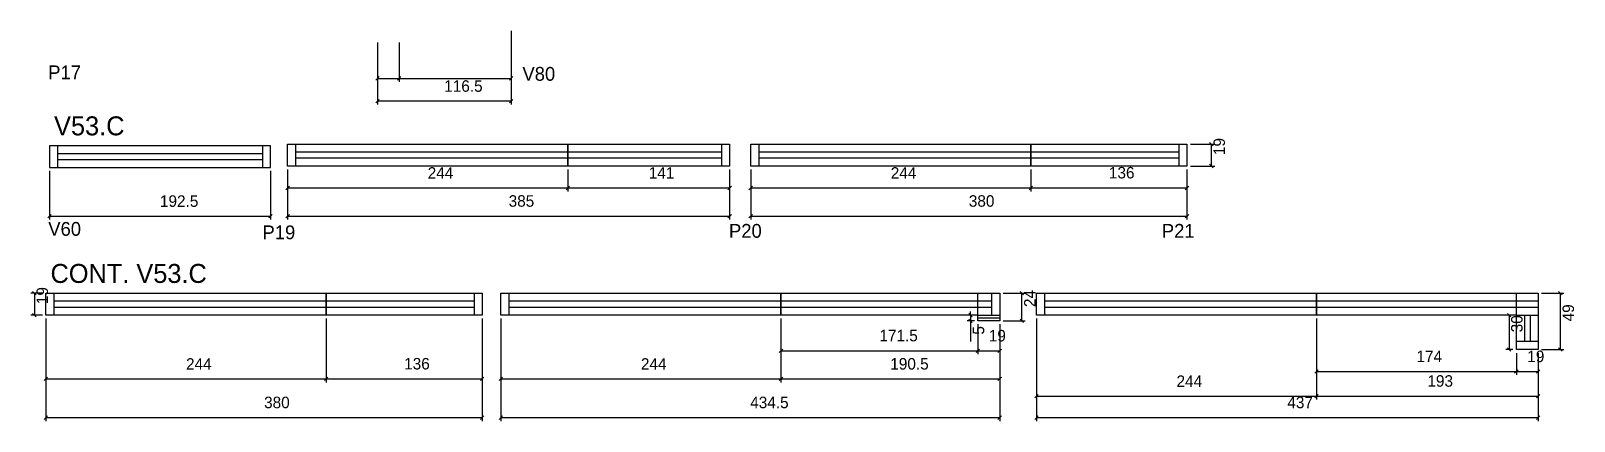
# Model space of a CAD drawing. Header units: metres. Extents: x 4064 to 5408, y 972 to 1312.
import ezdxf

# ---------------------------------------------------------------- set-up
doc = ezdxf.new("R2010")
doc.units = ezdxf.units.M
for name, color, linetype in [('5', 7, 'Continuous'), ('COTA', 7, 'Continuous'), ('NOMENCLATURA', 7, 'Continuous'), ('Painéis', 7, 'Continuous'), ('SARR_2.2x7', 7, 'Continuous'), ('SARR_EDITAR', 7, 'Continuous')]:
    doc.layers.add(name, color=color, linetype=linetype)

msp = doc.modelspace()

# ---------------------------------------------------------------- linework, layer by layer
at = {"layer": 'COTA', "color": 4, "lineweight": 25}
for p, q in [((4482.1, 1311.7), (4482.1, 1247.6)), ((4365.6, 1301.7), (4365.6, 1247.6)), ((4482.1, 1250.6), (4365.6, 1250.6)), ((4080, 1189.8), (4080, 1147.5)), ((4272.5, 1189.8), (4272.5, 1147.5)), ((4287.4, 1191.1), (4287.4, 1172)), ((4287.4, 1191.1), (4287.4, 1147.5)), ((4531.4, 1191.1), (4531.4, 1172)), ((4531.4, 1191.1), (4531.4, 1172)), ((4672.4, 1191.1), (4672.4, 1172)), ((4672.4, 1191.1), (4672.4, 1147.5)), ((4690.7, 1191.1), (4690.7, 1172)), ((4690.7, 1191.1), (4690.7, 1147.5)), ((4934.7, 1191.1), (4934.7, 1172)), ((4934.7, 1191.1), (4934.7, 1172)), ((5070.7, 1191.1), (5070.7, 1172)), ((5070.7, 1191.1), (5070.7, 1147.5)), ((4287.4, 1175), (4531.4, 1175)), ((4531.4, 1175), (4672.4, 1175)), ((4690.7, 1175), (4934.7, 1175)), ((4934.7, 1175), (5070.7, 1175)), ((4080, 1150.5), (4272.5, 1150.5)), ((4287.4, 1150.5), (4672.4, 1150.5)), ((4690.7, 1150.5), (5070.7, 1150.5)), ((4076.9, 1061.4), (4076.9, 1005.9)), ((4076.9, 1061.4), (4076.9, 972.2)), ((4320.9, 1061.4), (4320.9, 1005.9)), ((4320.9, 1061.4), (4320.9, 1005.9)), ((4456.9, 1061.4), (4456.9, 1005.9)), ((4456.9, 1061.4), (4456.9, 972.2)), ((4473.1, 1061.4), (4473.1, 1005.9)), ((4473.1, 1061.4), (4473.1, 972.2)), ((4717.1, 1061.4), (4717.1, 1005.9)), ((4717.1, 1061.4), (4717.1, 1030.4)), ((4888.6, 1056.4), (4888.6, 1030.4)), ((4907.6, 1056.4), (4907.6, 972.2)), ((4939.6, 1061.4), (4939.6, 990.9)), ((4939.6, 1061.4), (4939.6, 972.2)), ((5183.6, 1061.4), (5183.6, 990.9)), ((5183.6, 1061.4), (5183.6, 1012.4)), ((4717.1, 1033.4), (4888.6, 1033.4)), ((5357.6, 1031.4), (5357.6, 1012.4)), ((5376.6, 1031.4), (5376.6, 972.2)), ((4076.9, 1008.9), (4320.9, 1008.9)), ((4320.9, 1008.9), (4456.9, 1008.9)), ((4473.1, 1008.9), (4717.1, 1008.9)), ((5183.6, 1015.4), (5357.6, 1015.4)), ((4939.6, 993.9), (5183.6, 993.9)), ((4076.9, 975.2), (4456.9, 975.2)), ((4473.1, 975.2), (4907.6, 975.2)), ((4939.6, 975.2), (5376.6, 975.2))]:
    msp.add_line(p, q, dxfattribs=at)
at = {"layer": 'COTA', "color": 0, "lineweight": 25}
for p, q in [((4367.1, 1252.1), (4364.1, 1249.1)), ((4480.6, 1249.1), (4483.6, 1252.1)), ((4288.9, 1176.5), (4285.9, 1173.5)), ((4529.9, 1173.5), (4532.9, 1176.5)), ((4532.9, 1176.5), (4529.9, 1173.5)), ((4670.9, 1173.5), (4673.9, 1176.5)), ((4692.2, 1176.5), (4689.2, 1173.5)), ((4933.2, 1173.5), (4936.2, 1176.5)), ((4936.2, 1176.5), (4933.2, 1173.5)), ((5069.2, 1173.5), (5072.2, 1176.5)), ((4081.5, 1152), (4078.5, 1149)), ((4271, 1149), (4274, 1152)), ((4288.9, 1152), (4285.9, 1149)), ((4670.9, 1149), (4673.9, 1152)), ((4692.2, 1152), (4689.2, 1149)), ((5069.2, 1149), (5072.2, 1152)), ((4718.6, 1034.9), (4715.6, 1031.9)), ((4887.1, 1031.9), (4890.1, 1034.9)), ((4078.4, 1010.4), (4075.4, 1007.4)), ((4319.4, 1007.4), (4322.4, 1010.4)), ((4322.4, 1010.4), (4319.4, 1007.4)), ((4455.4, 1007.4), (4458.4, 1010.4)), ((4474.6, 1010.4), (4471.6, 1007.4)), ((4715.6, 1007.4), (4718.6, 1010.4)), ((5185.1, 1016.9), (5182.1, 1013.9)), ((5356.1, 1013.9), (5359.1, 1016.9)), ((4941.1, 995.4), (4938.1, 992.4)), ((5182.1, 992.4), (5185.1, 995.4)), ((4078.4, 976.7), (4075.4, 973.7)), ((4455.4, 973.7), (4458.4, 976.7)), ((4474.6, 976.7), (4471.6, 973.7)), ((4906.1, 973.7), (4909.1, 976.7)), ((4941.1, 976.7), (4938.1, 973.7)), ((5375.1, 973.7), (5378.1, 976.7))]:
    msp.add_line(p, q, dxfattribs=at)
at = {"layer": 'Painéis', "color": 4, "lineweight": 25}
for p, q in [((4482.1, 1311.7), (4482.1, 1267.4)), ((4365.6, 1301.7), (4365.6, 1267.4)), ((4384.6, 1301.7), (4384.6, 1267.4)), ((4384.6, 1301.7), (4384.6, 1267.4)), ((4365.6, 1270.4), (4384.6, 1270.4)), ((4384.6, 1270.4), (4482.1, 1270.4)), ((5073.7, 1213.1), (5094.9, 1213.1)), ((5091.9, 1213.1), (5091.9, 1194.1)), ((5073.7, 1194.1), (5094.9, 1194.1)), ((4073.9, 1083.4), (4063.8, 1083.4)), ((4066.8, 1083.4), (4066.8, 1064.4)), ((4910.6, 1083.4), (4929.9, 1083.4)), ((4926.9, 1059.4), (4926.9, 1083.4)), ((5379.6, 1083.4), (5398.9, 1083.4)), ((5395.9, 1034.4), (5395.9, 1083.4)), ((4073.9, 1064.4), (4063.8, 1064.4)), ((4885.6, 1064.4), (4879.2, 1064.4)), ((4882.2, 1064.4), (4882.2, 1067.4)), ((4882.2, 1064.4), (4882.2, 1059.4)), ((5354.6, 1064.4), (5348.3, 1064.4)), ((5351.3, 1064.4), (5351.3, 1034.4)), ((4717.1, 1061.4), (4717.1, 1005.9)), ((4885.6, 1059.4), (4879.2, 1059.4)), ((4882.2, 1059.4), (4882.2, 1041.3)), ((4888.6, 1056.4), (4888.6, 1030.4)), ((4907.6, 1056.4), (4907.6, 1030.4)), ((4907.6, 1056.4), (4907.6, 1005.9)), ((4910.6, 1059.4), (4929.9, 1059.4)), ((5183.6, 1061.4), (5183.6, 990.9)), ((4888.6, 1033.4), (4907.6, 1033.4)), ((5354.6, 1034.4), (5348.3, 1034.4)), ((5357.6, 1031.4), (5357.6, 1012.4)), ((5376.6, 1031.4), (5376.6, 1012.4)), ((5376.6, 1031.4), (5376.6, 990.9)), ((5379.6, 1034.4), (5398.9, 1034.4)), ((4717.1, 1008.9), (4907.6, 1008.9)), ((5357.6, 1015.4), (5376.6, 1015.4)), ((5183.6, 993.9), (5376.6, 993.9))]:
    msp.add_line(p, q, dxfattribs=at)
at = {"layer": 'Painéis', "color": 0, "lineweight": 25}
for p, q in [((4367.1, 1271.9), (4364.1, 1268.9)), ((4383.1, 1268.9), (4386.1, 1271.9)), ((4386.1, 1271.9), (4383.1, 1268.9)), ((4480.6, 1268.9), (4483.6, 1271.9)), ((5093.4, 1211.6), (5090.4, 1214.6)), ((5090.4, 1195.6), (5093.4, 1192.6)), ((4068.3, 1081.9), (4065.3, 1084.9)), ((4928.4, 1081.9), (4925.4, 1084.9)), ((5397.4, 1081.9), (5394.4, 1084.9)), ((4065.3, 1065.9), (4068.3, 1062.9)), ((4880.7, 1065.9), (4883.7, 1062.9)), ((5352.8, 1062.9), (5349.8, 1065.9)), ((4883.7, 1057.9), (4880.7, 1060.9)), ((4925.4, 1060.9), (4928.4, 1057.9)), ((5349.8, 1035.9), (5352.8, 1032.9)), ((5394.4, 1035.9), (5397.4, 1032.9)), ((4890.1, 1034.9), (4887.1, 1031.9)), ((4906.1, 1031.9), (4909.1, 1034.9)), ((4718.6, 1010.4), (4715.6, 1007.4)), ((4906.1, 1007.4), (4909.1, 1010.4)), ((5359.1, 1016.9), (5356.1, 1013.9)), ((5375.1, 1013.9), (5378.1, 1016.9)), ((5185.1, 995.4), (5182.1, 992.4)), ((5375.1, 992.4), (5378.1, 995.4))]:
    msp.add_line(p, q, dxfattribs=at)
at = {"layer": 'Painéis', "color": 200, "lineweight": 25}
for p, q in [((4717.1, 1083.4), (4907.6, 1083.4)), ((4717.1, 1064.4), (4717.1, 1083.4)), ((4888.6, 1064.4), (4888.6, 1083.4)), ((4907.6, 1083.4), (4907.6, 1059.4)), ((5183.6, 1083.4), (5376.6, 1083.4)), ((5183.6, 1064.4), (5183.6, 1083.4)), ((5357.6, 1064.4), (5357.6, 1083.4)), ((5376.6, 1083.4), (5376.6, 1034.4)), ((4888.6, 1064.4), (4717.1, 1064.4)), ((4888.6, 1059.4), (4888.6, 1064.4)), ((5357.6, 1064.4), (5183.6, 1064.4)), ((5357.6, 1034.4), (5357.6, 1064.4)), ((4907.6, 1059.4), (4888.6, 1059.4)), ((5376.6, 1034.4), (5357.6, 1034.4))]:
    msp.add_line(p, q, dxfattribs=at)
msp.add_lwpolyline([(4080, 1211.8), (4080, 1192.8), (4272.5, 1192.8), (4272.5, 1211.8), (4080, 1211.8)], dxfattribs=at)
for points in [[(4531.4, 1194.1), (4287.4, 1194.1), (4287.4, 1213.1), (4531.4, 1213.1)], [(4531.4, 1213.1), (4672.4, 1213.1), (4672.4, 1194.1), (4531.4, 1194.1)], [(4934.7, 1194.1), (4690.7, 1194.1), (4690.7, 1213.1), (4934.7, 1213.1)], [(4934.7, 1213.1), (5070.7, 1213.1), (5070.7, 1194.1), (4934.7, 1194.1)], [(4320.9, 1064.4), (4076.9, 1064.4), (4076.9, 1083.4), (4320.9, 1083.4)], [(4320.9, 1083.4), (4456.9, 1083.4), (4456.9, 1064.4), (4320.9, 1064.4)], [(4717.1, 1064.4), (4473.1, 1064.4), (4473.1, 1083.4), (4717.1, 1083.4)], [(5183.6, 1064.4), (4939.6, 1064.4), (4939.6, 1083.4), (5183.6, 1083.4)]]:
    msp.add_lwpolyline(points, close=True, dxfattribs=at)
at = {"layer": 'SARR_2.2x7', "color": 40, "lineweight": 25}
for p, q in [((4087, 1211.8), (4087, 1192.8)), ((4265.5, 1211.8), (4265.5, 1192.8)), ((4294.4, 1213.1), (4294.4, 1194.1)), ((4665.4, 1213.1), (4665.4, 1194.1)), ((4697.7, 1213.1), (4697.7, 1194.1)), ((5063.7, 1213.1), (5063.7, 1194.1)), ((4265.5, 1204.8), (4087, 1204.8)), ((4087, 1199.8), (4265.5, 1199.8)), ((4531.4, 1206.1), (4294.4, 1206.1)), ((4294.4, 1201.1), (4531.4, 1201.1)), ((4665.4, 1206.1), (4531.4, 1206.1)), ((4531.4, 1201.1), (4665.4, 1201.1)), ((4934.7, 1206.1), (4697.7, 1206.1)), ((4697.7, 1201.1), (4934.7, 1201.1)), ((5063.7, 1206.1), (4934.7, 1206.1)), ((4934.7, 1201.1), (5063.7, 1201.1)), ((4083.9, 1083.4), (4083.9, 1064.4)), ((4320.9, 1076.4), (4083.9, 1076.4)), ((4449.9, 1076.4), (4320.9, 1076.4)), ((4449.9, 1083.4), (4449.9, 1064.4)), ((4480.1, 1083.4), (4480.1, 1064.4)), ((4717.1, 1076.4), (4480.1, 1076.4)), ((4900.6, 1076.4), (4717.1, 1076.4)), ((4900.6, 1083.4), (4900.6, 1064.4)), ((4946.6, 1083.4), (4946.6, 1064.4)), ((5183.6, 1076.4), (4946.6, 1076.4)), ((5376.6, 1076.4), (5183.6, 1076.4)), ((4083.9, 1071.4), (4320.9, 1071.4)), ((4320.9, 1071.4), (4449.9, 1071.4)), ((4480.1, 1071.4), (4717.1, 1071.4)), ((4717.1, 1071.4), (4900.6, 1071.4)), ((4946.6, 1071.4), (5183.6, 1071.4)), ((5183.6, 1071.4), (5376.6, 1071.4)), ((5357.6, 1064.4), (5376.6, 1064.4)), ((5364.6, 1064.4), (5364.6, 1041.4)), ((5369.6, 1064.4), (5369.6, 1041.4)), ((5376.6, 1041.4), (5357.6, 1041.4))]:
    msp.add_line(p, q, dxfattribs=at)
at = {"layer": 'SARR_EDITAR', "color": 141, "lineweight": 25}
for p, q in [((4888.6, 1064.4), (4907.6, 1064.4)), ((4888.6, 1061.9), (4907.6, 1061.9))]:
    msp.add_line(p, q, dxfattribs=at)

# ---------------------------------------------------------------- texts
at = {"layer": '5', "color": 5, "lineweight": 25}
for s, p in [('P17', (4078.9, 1269.6)), ('V80', (4491.9, 1268.3)), ('V60', (4078.9, 1133.4)), ('P19', (4265.5, 1130.4)), ('P20', (4671.8, 1131.7)), ('P21', (5048.8, 1131.7))]:
    msp.add_text(s, height=12, rotation=360, dxfattribs=at).set_placement(p)
at = {"layer": 'COTA', "color": 240, "lineweight": 25}
for s, p in [('116.5', (4423.8, 1258.7)), ('244', (4409.4, 1183.1)), ('141', (4601.9, 1183.1)), ('244', (4812.7, 1183.1)), ('136', (5002.7, 1183.3)), ('192.5', (4176.2, 1158.6)), ('385', (4479.9, 1158.7)), ('380', (4880.7, 1158.7)), ('171.5', (4802.8, 1041.6)), ('244', (4198.9, 1016.9)), ('136', (4388.9, 1017.1)), ('244', (4595.1, 1016.9)), ('174', (5270.6, 1023.5)), ('244', (5061.6, 1001.9)), ('380', (4266.9, 983.4)), ('434.5', (4690.3, 983.4)), ('437', (5158.1, 983.4))]:
    msp.add_text(s, height=10, dxfattribs=at).set_placement(p)
at = {"layer": 'NOMENCLATURA', "color": 7, "lineweight": 25}
for s, p in [('V53.C', (4084, 1220.8)), ('CONT. V53.C', (4080.9, 1092.4))]:
    msp.add_text(s, height=16.5, dxfattribs=at).set_placement(p)
at = {"layer": 'Painéis', "color": 240, "lineweight": 25}
for s, p in [('19', (5103.8, 1203.6)), ('19', (4078.7, 1073.9)), ('24', (4938.8, 1071.4)), ('30', (5363, 1049.4)), ('49', (5407.8, 1058.9)), ('5', (4894.1, 1047.4))]:
    msp.add_text(s, height=10, rotation=90, dxfattribs=at).set_placement(p)
for s, p in [('19', (4898.1, 1041.5)), ('190.5', (4812.3, 1017)), ('19', (5367.1, 1023.5)), ('193', (5280.1, 1002.1))]:
    msp.add_text(s, height=10, dxfattribs=at).set_placement(p)

doc.saveas('drawing.dxf')
